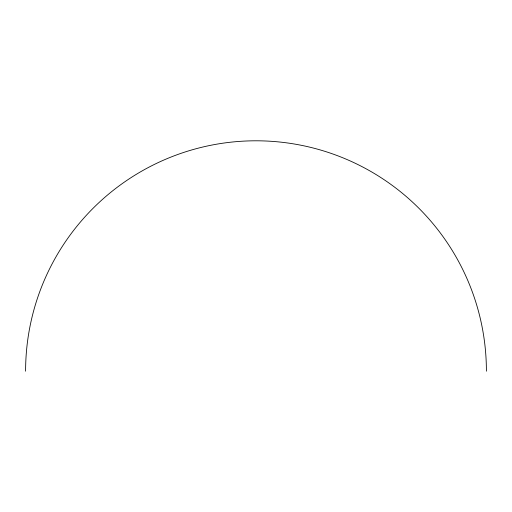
<?xml version="1.0" encoding="UTF-8"?>
<svg xmlns="http://www.w3.org/2000/svg" width="512" height="512" viewBox="0 0 512 512"><rect width="100%" height="100%" fill="white"/><g stroke="black" fill="none" stroke-linecap="round" stroke-linejoin="round"><path stroke-width="0.77" d="M25.6 371.2A230.4 230.4 0 0 1 256 140.8A230.4 230.4 0 0 1 486.4 371.2"/></g></svg>
